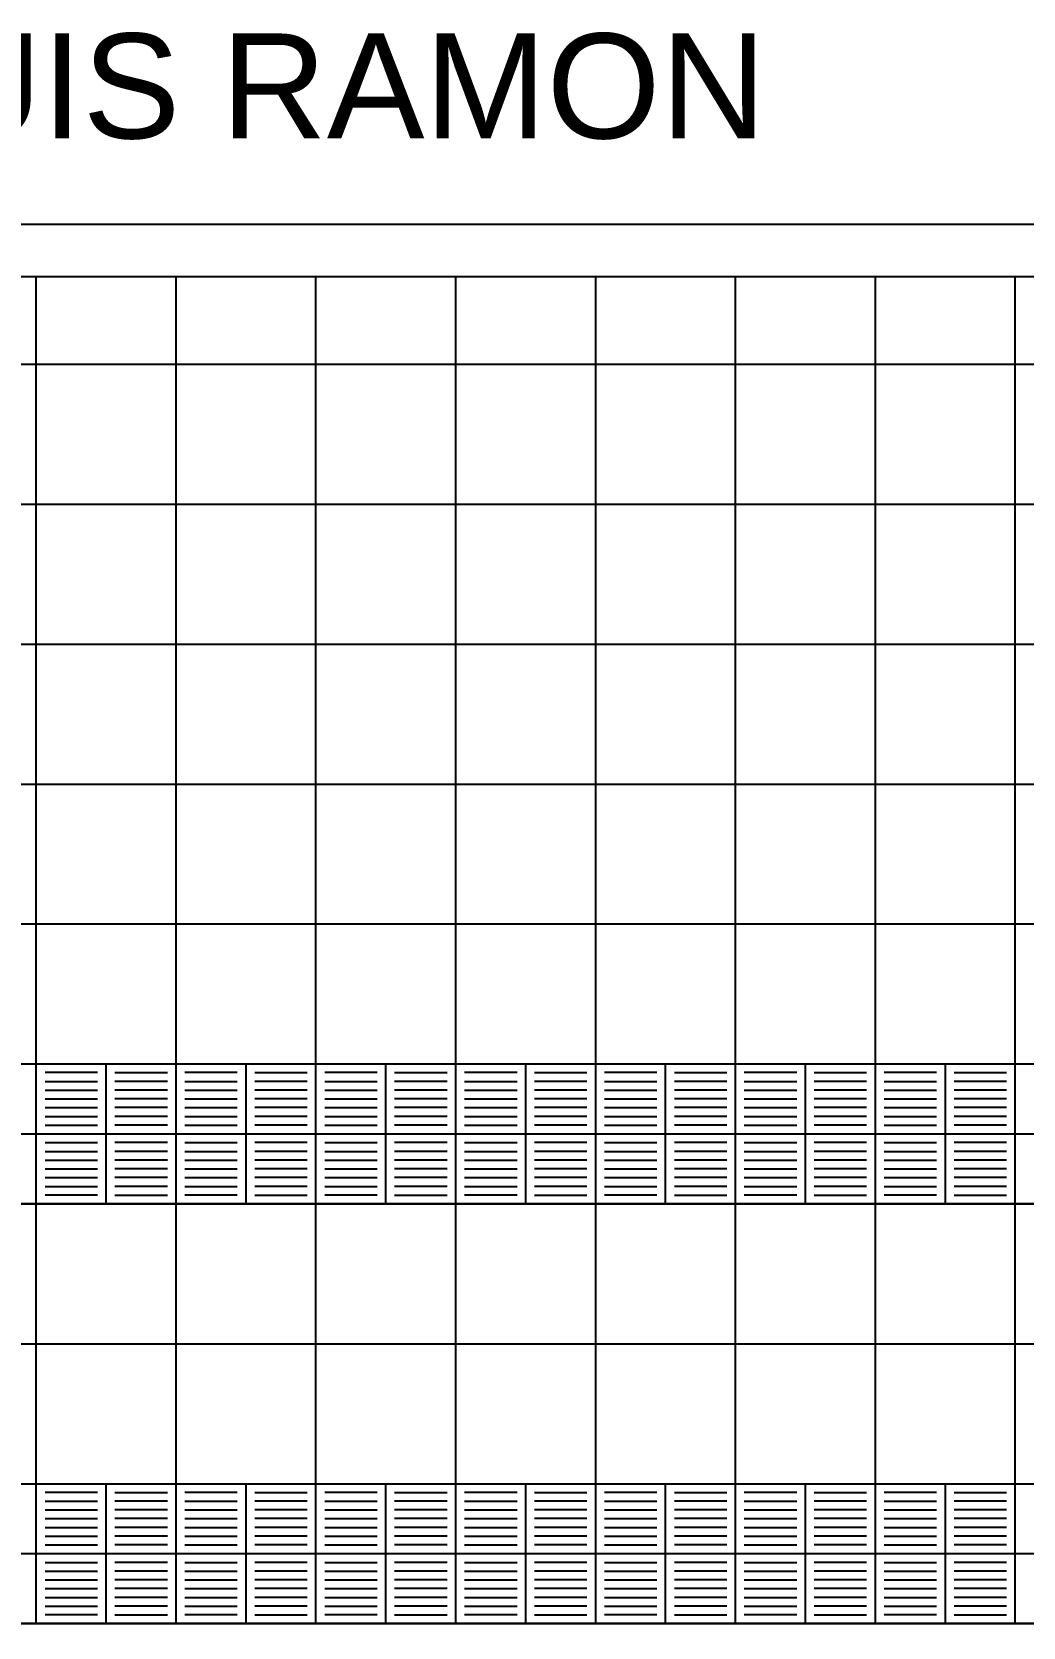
# Model space of a CAD drawing. Header units: inches. Extents: x -309 to 190, y -1585 to -1350.
# Drawn here: x -227.304 to -224.469, y -1375.298 to -1370.738 of the extents above; entities that cross this region are included whole.
import ezdxf
from ezdxf.lldxf.tags import DXFTag

# ---------------------------------------------------------------- set-up
doc = ezdxf.new("R2010")
doc.units = ezdxf.units.IN
doc.header["$MEASUREMENT"] = 0
doc.linetypes.add('CENTER2', pattern=[1.125, 0.75, -0.125, 0.125, -0.125])
doc.linetypes.add('HIDDEN', pattern=[0.375, 0.25, -0.125])
for name, color, linetype in [('CIEGOS', 9, 'CONTINUOUS'), ('DET', 9, 'CONTINUOUS'), ('lm', 9, 'HIDDEN'), ('NO VIDENTES', 9, 'CONTINUOUS'), ('PROY', 9, 'HIDDEN2'), ('TEXTVENT', 9, 'CONTINUOUS'), ('V2', 9, 'CONTINUOUS')]:
    doc.layers.add(name, color=color, linetype=linetype)
doc.styles.add('ARIAL', font='arial.ttf', dxfattribs={"height": 0.225})
tags = doc.linetypes.add('HIDDEN2', pattern=[0.1875, 0.125, -0.0625]).pattern_tags.tags
tags[6:7] = [DXFTag(74, 4), DXFTag(75, 0), DXFTag(340, '0'), DXFTag(46, 1.0), DXFTag(50, 0.0), DXFTag(44, 0.0), DXFTag(45, 0.0)]
tags[4:5] = [DXFTag(74, 4), DXFTag(75, 0), DXFTag(340, '0'), DXFTag(46, 1.0), DXFTag(50, 0.0), DXFTag(44, 0.0), DXFTag(45, 0.0)]

msp = doc.modelspace()

# ---------------------------------------------------------------- linework, layer by layer
at = {"layer": 'CIEGOS'}
for points in [[(-265.1546, -1373.6882), (-204.0052, -1373.6882)], [(-264.9889, -1374.0882), (-204.0644, -1374.0882)], [(-264.6575, -1374.8882), (-204.1827, -1374.8882)], [(-262.5318, -1375.2882), (-204.2418, -1375.2882)]]:
    msp.add_lwpolyline(points, dxfattribs=at)
at = {"layer": 'DET'}
for points in [[(-227.2918, -1375.2882), (-227.2918, -1371.4382)], [(-226.8918, -1375.2882), (-226.8918, -1371.4382)], [(-226.4918, -1375.2882), (-226.4918, -1371.4382)], [(-226.0918, -1375.2882), (-226.0918, -1371.4382)], [(-225.6918, -1375.2882), (-225.6918, -1371.4382)], [(-225.2918, -1375.2882), (-225.2918, -1371.4382)], [(-224.8918, -1375.2882), (-224.8918, -1371.4382)], [(-224.4918, -1375.2882), (-224.4918, -1371.4382)], [(-265.983, -1371.6882), (-203.7094, -1371.6882)], [(-228.4918, -1372.0882), (-211.6918, -1372.0882)], [(-265.6516, -1372.4882), (-203.8277, -1372.4882)], [(-265.486, -1372.8882), (-203.8883, -1372.8882)], [(-265.3203, -1373.2882), (-203.946, -1373.2882)], [(-227.0918, -1374.0882), (-227.0918, -1373.6882)], [(-226.6918, -1374.0882), (-226.6918, -1373.6882)], [(-226.2918, -1374.0882), (-226.2918, -1373.6882)], [(-225.8918, -1374.0882), (-225.8918, -1373.6882)], [(-225.4918, -1374.0882), (-225.4918, -1373.6882)], [(-225.0918, -1374.0882), (-225.0918, -1373.6882)], [(-224.6918, -1374.0882), (-224.6918, -1373.6882)], [(-265.0717, -1373.8882), (-204.0348, -1373.8882)], [(-264.8232, -1374.4882), (-204.1235, -1374.4882)], [(-227.0918, -1375.2882), (-227.0918, -1374.8882)], [(-226.6918, -1375.2882), (-226.6918, -1374.8882)], [(-226.2918, -1375.2882), (-226.2918, -1374.8882)], [(-225.8918, -1375.2882), (-225.8918, -1374.8882)], [(-225.4918, -1375.2882), (-225.4918, -1374.8882)], [(-225.0918, -1375.2882), (-225.0918, -1374.8882)], [(-224.6918, -1375.2882), (-224.6918, -1374.8882)], [(-264.5747, -1375.0882), (-204.2123, -1375.0882)]]:
    msp.add_lwpolyline(points, dxfattribs=at)
at = {"layer": 'lm', "linetype": 'CENTER2'}
msp.add_line((-268.7318, -1375.2882), (-201.8002, -1375.2882), dxfattribs=at)
msp.add_line((-268.7318, -1375.2882), (-201.8002, -1375.2882), dxfattribs=at)
at = {"layer": 'NO VIDENTES'}
for p, q in [((-227.1168, -1373.7132), (-227.2668, -1373.7132)), ((-227.0668, -1373.7132), (-226.9168, -1373.7132)), ((-226.7168, -1373.7132), (-226.8668, -1373.7132)), ((-226.6668, -1373.7132), (-226.5168, -1373.7132)), ((-226.3168, -1373.7132), (-226.4668, -1373.7132)), ((-226.2668, -1373.7132), (-226.1168, -1373.7132)), ((-225.9168, -1373.7132), (-226.0668, -1373.7132)), ((-225.8668, -1373.7132), (-225.7168, -1373.7132)), ((-225.5168, -1373.7132), (-225.6668, -1373.7132)), ((-225.4668, -1373.7132), (-225.3168, -1373.7132)), ((-225.1168, -1373.7132), (-225.2668, -1373.7132)), ((-225.0668, -1373.7132), (-224.9168, -1373.7132)), ((-224.7168, -1373.7132), (-224.8668, -1373.7132)), ((-224.6668, -1373.7132), (-224.5168, -1373.7132)), ((-227.2668, -1373.7382), (-227.1168, -1373.7382)), ((-227.2668, -1373.7632), (-227.1168, -1373.7632)), ((-226.9168, -1373.7382), (-227.0668, -1373.7382)), ((-226.9168, -1373.7632), (-227.0668, -1373.7632)), ((-226.8668, -1373.7382), (-226.7168, -1373.7382)), ((-226.8668, -1373.7632), (-226.7168, -1373.7632)), ((-226.5168, -1373.7382), (-226.6668, -1373.7382)), ((-226.5168, -1373.7632), (-226.6668, -1373.7632)), ((-226.4668, -1373.7382), (-226.3168, -1373.7382)), ((-226.4668, -1373.7632), (-226.3168, -1373.7632)), ((-226.1168, -1373.7382), (-226.2668, -1373.7382)), ((-226.1168, -1373.7632), (-226.2668, -1373.7632)), ((-226.0668, -1373.7382), (-225.9168, -1373.7382)), ((-226.0668, -1373.7632), (-225.9168, -1373.7632)), ((-225.7168, -1373.7382), (-225.8668, -1373.7382)), ((-225.7168, -1373.7632), (-225.8668, -1373.7632)), ((-225.6668, -1373.7382), (-225.5168, -1373.7382)), ((-225.6668, -1373.7632), (-225.5168, -1373.7632)), ((-225.3168, -1373.7382), (-225.4668, -1373.7382)), ((-225.3168, -1373.7632), (-225.4668, -1373.7632)), ((-225.2668, -1373.7382), (-225.1168, -1373.7382)), ((-225.2668, -1373.7632), (-225.1168, -1373.7632)), ((-224.9168, -1373.7382), (-225.0668, -1373.7382)), ((-224.9168, -1373.7632), (-225.0668, -1373.7632)), ((-224.8668, -1373.7382), (-224.7168, -1373.7382)), ((-224.8668, -1373.7632), (-224.7168, -1373.7632)), ((-224.5168, -1373.7382), (-224.6668, -1373.7382)), ((-224.5168, -1373.7632), (-224.6668, -1373.7632)), ((-227.2668, -1373.7882), (-227.1168, -1373.7882)), ((-227.2668, -1373.8132), (-227.1168, -1373.8132)), ((-226.9168, -1373.7882), (-227.0668, -1373.7882)), ((-226.9168, -1373.8132), (-227.0668, -1373.8132)), ((-226.8668, -1373.7882), (-226.7168, -1373.7882)), ((-226.8668, -1373.8132), (-226.7168, -1373.8132)), ((-226.5168, -1373.7882), (-226.6668, -1373.7882)), ((-226.5168, -1373.8132), (-226.6668, -1373.8132)), ((-226.4668, -1373.7882), (-226.3168, -1373.7882)), ((-226.4668, -1373.8132), (-226.3168, -1373.8132)), ((-226.1168, -1373.7882), (-226.2668, -1373.7882)), ((-226.1168, -1373.8132), (-226.2668, -1373.8132)), ((-226.0668, -1373.7882), (-225.9168, -1373.7882)), ((-226.0668, -1373.8132), (-225.9168, -1373.8132)), ((-225.7168, -1373.7882), (-225.8668, -1373.7882)), ((-225.7168, -1373.8132), (-225.8668, -1373.8132)), ((-225.6668, -1373.7882), (-225.5168, -1373.7882)), ((-225.6668, -1373.8132), (-225.5168, -1373.8132)), ((-225.3168, -1373.7882), (-225.4668, -1373.7882)), ((-225.3168, -1373.8132), (-225.4668, -1373.8132)), ((-225.2668, -1373.7882), (-225.1168, -1373.7882)), ((-225.2668, -1373.8132), (-225.1168, -1373.8132)), ((-224.9168, -1373.7882), (-225.0668, -1373.7882)), ((-224.9168, -1373.8132), (-225.0668, -1373.8132)), ((-224.8668, -1373.7882), (-224.7168, -1373.7882)), ((-224.8668, -1373.8132), (-224.7168, -1373.8132)), ((-224.5168, -1373.7882), (-224.6668, -1373.7882)), ((-224.5168, -1373.8132), (-224.6668, -1373.8132)), ((-227.2668, -1373.8382), (-227.1168, -1373.8382)), ((-227.2668, -1373.8632), (-227.1168, -1373.8632)), ((-226.9168, -1373.8382), (-227.0668, -1373.8382)), ((-226.9168, -1373.8632), (-227.0668, -1373.8632)), ((-226.8668, -1373.8382), (-226.7168, -1373.8382)), ((-226.8668, -1373.8632), (-226.7168, -1373.8632)), ((-226.5168, -1373.8382), (-226.6668, -1373.8382)), ((-226.5168, -1373.8632), (-226.6668, -1373.8632)), ((-226.4668, -1373.8382), (-226.3168, -1373.8382)), ((-226.4668, -1373.8632), (-226.3168, -1373.8632)), ((-226.1168, -1373.8382), (-226.2668, -1373.8382)), ((-226.1168, -1373.8632), (-226.2668, -1373.8632)), ((-226.0668, -1373.8382), (-225.9168, -1373.8382)), ((-226.0668, -1373.8632), (-225.9168, -1373.8632)), ((-225.7168, -1373.8382), (-225.8668, -1373.8382)), ((-225.7168, -1373.8632), (-225.8668, -1373.8632)), ((-225.6668, -1373.8382), (-225.5168, -1373.8382)), ((-225.6668, -1373.8632), (-225.5168, -1373.8632)), ((-225.3168, -1373.8382), (-225.4668, -1373.8382)), ((-225.3168, -1373.8632), (-225.4668, -1373.8632)), ((-225.2668, -1373.8382), (-225.1168, -1373.8382)), ((-225.2668, -1373.8632), (-225.1168, -1373.8632)), ((-224.9168, -1373.8382), (-225.0668, -1373.8382)), ((-224.9168, -1373.8632), (-225.0668, -1373.8632)), ((-224.8668, -1373.8382), (-224.7168, -1373.8382)), ((-224.8668, -1373.8632), (-224.7168, -1373.8632)), ((-224.5168, -1373.8382), (-224.6668, -1373.8382)), ((-224.5168, -1373.8632), (-224.6668, -1373.8632)), ((-227.2668, -1373.9132), (-227.1168, -1373.9132)), ((-226.9168, -1373.9132), (-227.0668, -1373.9132)), ((-226.8668, -1373.9132), (-226.7168, -1373.9132)), ((-226.5168, -1373.9132), (-226.6668, -1373.9132)), ((-226.4668, -1373.9132), (-226.3168, -1373.9132)), ((-226.1168, -1373.9132), (-226.2668, -1373.9132)), ((-226.0668, -1373.9132), (-225.9168, -1373.9132)), ((-225.7168, -1373.9132), (-225.8668, -1373.9132)), ((-225.6668, -1373.9132), (-225.5168, -1373.9132)), ((-225.3168, -1373.9132), (-225.4668, -1373.9132)), ((-225.2668, -1373.9132), (-225.1168, -1373.9132)), ((-224.9168, -1373.9132), (-225.0668, -1373.9132)), ((-224.8668, -1373.9132), (-224.7168, -1373.9132)), ((-224.5168, -1373.9132), (-224.6668, -1373.9132)), ((-227.2668, -1373.9382), (-227.1168, -1373.9382)), ((-226.9168, -1373.9382), (-227.0668, -1373.9382)), ((-226.8668, -1373.9382), (-226.7168, -1373.9382)), ((-226.5168, -1373.9382), (-226.6668, -1373.9382)), ((-226.4668, -1373.9382), (-226.3168, -1373.9382)), ((-226.1168, -1373.9382), (-226.2668, -1373.9382)), ((-226.0668, -1373.9382), (-225.9168, -1373.9382)), ((-225.7168, -1373.9382), (-225.8668, -1373.9382)), ((-225.6668, -1373.9382), (-225.5168, -1373.9382)), ((-225.3168, -1373.9382), (-225.4668, -1373.9382)), ((-225.2668, -1373.9382), (-225.1168, -1373.9382)), ((-224.9168, -1373.9382), (-225.0668, -1373.9382)), ((-224.8668, -1373.9382), (-224.7168, -1373.9382)), ((-224.5168, -1373.9382), (-224.6668, -1373.9382)), ((-227.2668, -1373.9632), (-227.1168, -1373.9632)), ((-227.2668, -1373.9882), (-227.1168, -1373.9882)), ((-226.9168, -1373.9632), (-227.0668, -1373.9632)), ((-226.9168, -1373.9882), (-227.0668, -1373.9882)), ((-226.8668, -1373.9632), (-226.7168, -1373.9632)), ((-226.8668, -1373.9882), (-226.7168, -1373.9882)), ((-226.5168, -1373.9632), (-226.6668, -1373.9632)), ((-226.5168, -1373.9882), (-226.6668, -1373.9882)), ((-226.4668, -1373.9632), (-226.3168, -1373.9632)), ((-226.4668, -1373.9882), (-226.3168, -1373.9882)), ((-226.1168, -1373.9632), (-226.2668, -1373.9632)), ((-226.1168, -1373.9882), (-226.2668, -1373.9882)), ((-226.0668, -1373.9632), (-225.9168, -1373.9632)), ((-226.0668, -1373.9882), (-225.9168, -1373.9882)), ((-225.7168, -1373.9632), (-225.8668, -1373.9632)), ((-225.7168, -1373.9882), (-225.8668, -1373.9882)), ((-225.6668, -1373.9632), (-225.5168, -1373.9632)), ((-225.6668, -1373.9882), (-225.5168, -1373.9882)), ((-225.3168, -1373.9632), (-225.4668, -1373.9632)), ((-225.3168, -1373.9882), (-225.4668, -1373.9882)), ((-225.2668, -1373.9632), (-225.1168, -1373.9632)), ((-225.2668, -1373.9882), (-225.1168, -1373.9882)), ((-224.9168, -1373.9632), (-225.0668, -1373.9632)), ((-224.9168, -1373.9882), (-225.0668, -1373.9882)), ((-224.8668, -1373.9632), (-224.7168, -1373.9632)), ((-224.8668, -1373.9882), (-224.7168, -1373.9882)), ((-224.5168, -1373.9632), (-224.6668, -1373.9632)), ((-224.5168, -1373.9882), (-224.6668, -1373.9882)), ((-227.2668, -1374.0132), (-227.1168, -1374.0132)), ((-227.2668, -1374.0382), (-227.1168, -1374.0382)), ((-226.9168, -1374.0132), (-227.0668, -1374.0132)), ((-226.9168, -1374.0382), (-227.0668, -1374.0382)), ((-226.8668, -1374.0132), (-226.7168, -1374.0132)), ((-226.8668, -1374.0382), (-226.7168, -1374.0382)), ((-226.5168, -1374.0132), (-226.6668, -1374.0132)), ((-226.5168, -1374.0382), (-226.6668, -1374.0382)), ((-226.4668, -1374.0132), (-226.3168, -1374.0132)), ((-226.4668, -1374.0382), (-226.3168, -1374.0382)), ((-226.1168, -1374.0132), (-226.2668, -1374.0132)), ((-226.1168, -1374.0382), (-226.2668, -1374.0382)), ((-226.0668, -1374.0132), (-225.9168, -1374.0132)), ((-226.0668, -1374.0382), (-225.9168, -1374.0382)), ((-225.7168, -1374.0132), (-225.8668, -1374.0132)), ((-225.7168, -1374.0382), (-225.8668, -1374.0382)), ((-225.6668, -1374.0132), (-225.5168, -1374.0132)), ((-225.6668, -1374.0382), (-225.5168, -1374.0382)), ((-225.3168, -1374.0132), (-225.4668, -1374.0132)), ((-225.3168, -1374.0382), (-225.4668, -1374.0382)), ((-225.2668, -1374.0132), (-225.1168, -1374.0132)), ((-225.2668, -1374.0382), (-225.1168, -1374.0382)), ((-224.9168, -1374.0132), (-225.0668, -1374.0132)), ((-224.9168, -1374.0382), (-225.0668, -1374.0382)), ((-224.8668, -1374.0132), (-224.7168, -1374.0132)), ((-224.8668, -1374.0382), (-224.7168, -1374.0382)), ((-224.5168, -1374.0132), (-224.6668, -1374.0132)), ((-224.5168, -1374.0382), (-224.6668, -1374.0382)), ((-227.1168, -1374.0632), (-227.2668, -1374.0632)), ((-227.0668, -1374.0632), (-226.9168, -1374.0632)), ((-226.7168, -1374.0632), (-226.8668, -1374.0632)), ((-226.6668, -1374.0632), (-226.5168, -1374.0632)), ((-226.3168, -1374.0632), (-226.4668, -1374.0632)), ((-226.2668, -1374.0632), (-226.1168, -1374.0632)), ((-225.9168, -1374.0632), (-226.0668, -1374.0632)), ((-225.8668, -1374.0632), (-225.7168, -1374.0632)), ((-225.5168, -1374.0632), (-225.6668, -1374.0632)), ((-225.4668, -1374.0632), (-225.3168, -1374.0632)), ((-225.1168, -1374.0632), (-225.2668, -1374.0632)), ((-225.0668, -1374.0632), (-224.9168, -1374.0632)), ((-224.7168, -1374.0632), (-224.8668, -1374.0632)), ((-224.6668, -1374.0632), (-224.5168, -1374.0632)), ((-227.1168, -1374.9132), (-227.2668, -1374.9132)), ((-227.0668, -1374.9132), (-226.9168, -1374.9132)), ((-226.7168, -1374.9132), (-226.8668, -1374.9132)), ((-226.6668, -1374.9132), (-226.5168, -1374.9132)), ((-226.3168, -1374.9132), (-226.4668, -1374.9132)), ((-226.2668, -1374.9132), (-226.1168, -1374.9132)), ((-225.9168, -1374.9132), (-226.0668, -1374.9132)), ((-225.8668, -1374.9132), (-225.7168, -1374.9132)), ((-225.5168, -1374.9132), (-225.6668, -1374.9132)), ((-225.4668, -1374.9132), (-225.3168, -1374.9132)), ((-225.1168, -1374.9132), (-225.2668, -1374.9132)), ((-225.0668, -1374.9132), (-224.9168, -1374.9132)), ((-224.7168, -1374.9132), (-224.8668, -1374.9132)), ((-224.6668, -1374.9132), (-224.5168, -1374.9132)), ((-227.2668, -1374.9382), (-227.1168, -1374.9382)), ((-226.9168, -1374.9382), (-227.0668, -1374.9382)), ((-226.8668, -1374.9382), (-226.7168, -1374.9382)), ((-226.5168, -1374.9382), (-226.6668, -1374.9382)), ((-226.4668, -1374.9382), (-226.3168, -1374.9382)), ((-226.1168, -1374.9382), (-226.2668, -1374.9382)), ((-226.0668, -1374.9382), (-225.9168, -1374.9382)), ((-225.7168, -1374.9382), (-225.8668, -1374.9382)), ((-225.6668, -1374.9382), (-225.5168, -1374.9382)), ((-225.3168, -1374.9382), (-225.4668, -1374.9382)), ((-225.2668, -1374.9382), (-225.1168, -1374.9382)), ((-224.9168, -1374.9382), (-225.0668, -1374.9382)), ((-224.8668, -1374.9382), (-224.7168, -1374.9382)), ((-224.5168, -1374.9382), (-224.6668, -1374.9382)), ((-227.2668, -1374.9632), (-227.1168, -1374.9632)), ((-227.2668, -1374.9882), (-227.1168, -1374.9882)), ((-226.9168, -1374.9632), (-227.0668, -1374.9632)), ((-226.9168, -1374.9882), (-227.0668, -1374.9882)), ((-226.8668, -1374.9632), (-226.7168, -1374.9632)), ((-226.8668, -1374.9882), (-226.7168, -1374.9882)), ((-226.5168, -1374.9632), (-226.6668, -1374.9632)), ((-226.5168, -1374.9882), (-226.6668, -1374.9882)), ((-226.4668, -1374.9632), (-226.3168, -1374.9632)), ((-226.4668, -1374.9882), (-226.3168, -1374.9882)), ((-226.1168, -1374.9632), (-226.2668, -1374.9632)), ((-226.1168, -1374.9882), (-226.2668, -1374.9882)), ((-226.0668, -1374.9632), (-225.9168, -1374.9632)), ((-226.0668, -1374.9882), (-225.9168, -1374.9882)), ((-225.7168, -1374.9632), (-225.8668, -1374.9632)), ((-225.7168, -1374.9882), (-225.8668, -1374.9882)), ((-225.6668, -1374.9632), (-225.5168, -1374.9632)), ((-225.6668, -1374.9882), (-225.5168, -1374.9882)), ((-225.3168, -1374.9632), (-225.4668, -1374.9632)), ((-225.3168, -1374.9882), (-225.4668, -1374.9882)), ((-225.2668, -1374.9632), (-225.1168, -1374.9632)), ((-225.2668, -1374.9882), (-225.1168, -1374.9882)), ((-224.9168, -1374.9632), (-225.0668, -1374.9632)), ((-224.9168, -1374.9882), (-225.0668, -1374.9882)), ((-224.8668, -1374.9632), (-224.7168, -1374.9632)), ((-224.8668, -1374.9882), (-224.7168, -1374.9882)), ((-224.5168, -1374.9632), (-224.6668, -1374.9632)), ((-224.5168, -1374.9882), (-224.6668, -1374.9882)), ((-227.2668, -1375.0132), (-227.1168, -1375.0132)), ((-227.2668, -1375.0382), (-227.1168, -1375.0382)), ((-226.9168, -1375.0132), (-227.0668, -1375.0132)), ((-226.9168, -1375.0382), (-227.0668, -1375.0382)), ((-226.8668, -1375.0132), (-226.7168, -1375.0132)), ((-226.8668, -1375.0382), (-226.7168, -1375.0382)), ((-226.5168, -1375.0132), (-226.6668, -1375.0132)), ((-226.5168, -1375.0382), (-226.6668, -1375.0382)), ((-226.4668, -1375.0132), (-226.3168, -1375.0132)), ((-226.4668, -1375.0382), (-226.3168, -1375.0382)), ((-226.1168, -1375.0132), (-226.2668, -1375.0132)), ((-226.1168, -1375.0382), (-226.2668, -1375.0382)), ((-226.0668, -1375.0132), (-225.9168, -1375.0132)), ((-226.0668, -1375.0382), (-225.9168, -1375.0382)), ((-225.7168, -1375.0132), (-225.8668, -1375.0132)), ((-225.7168, -1375.0382), (-225.8668, -1375.0382)), ((-225.6668, -1375.0132), (-225.5168, -1375.0132)), ((-225.6668, -1375.0382), (-225.5168, -1375.0382)), ((-225.3168, -1375.0132), (-225.4668, -1375.0132)), ((-225.3168, -1375.0382), (-225.4668, -1375.0382)), ((-225.2668, -1375.0132), (-225.1168, -1375.0132)), ((-225.2668, -1375.0382), (-225.1168, -1375.0382)), ((-224.9168, -1375.0132), (-225.0668, -1375.0132)), ((-224.9168, -1375.0382), (-225.0668, -1375.0382)), ((-224.8668, -1375.0132), (-224.7168, -1375.0132)), ((-224.8668, -1375.0382), (-224.7168, -1375.0382)), ((-224.5168, -1375.0132), (-224.6668, -1375.0132)), ((-224.5168, -1375.0382), (-224.6668, -1375.0382)), ((-227.2668, -1375.0632), (-227.1168, -1375.0632)), ((-226.9168, -1375.0632), (-227.0668, -1375.0632)), ((-226.8668, -1375.0632), (-226.7168, -1375.0632)), ((-226.5168, -1375.0632), (-226.6668, -1375.0632)), ((-226.4668, -1375.0632), (-226.3168, -1375.0632)), ((-226.1168, -1375.0632), (-226.2668, -1375.0632)), ((-226.0668, -1375.0632), (-225.9168, -1375.0632)), ((-225.7168, -1375.0632), (-225.8668, -1375.0632)), ((-225.6668, -1375.0632), (-225.5168, -1375.0632)), ((-225.3168, -1375.0632), (-225.4668, -1375.0632)), ((-225.2668, -1375.0632), (-225.1168, -1375.0632)), ((-224.9168, -1375.0632), (-225.0668, -1375.0632)), ((-224.8668, -1375.0632), (-224.7168, -1375.0632)), ((-224.5168, -1375.0632), (-224.6668, -1375.0632)), ((-227.2668, -1375.1132), (-227.1168, -1375.1132)), ((-227.2668, -1375.1382), (-227.1168, -1375.1382)), ((-226.9168, -1375.1132), (-227.0668, -1375.1132)), ((-226.9168, -1375.1382), (-227.0668, -1375.1382)), ((-226.8668, -1375.1132), (-226.7168, -1375.1132)), ((-226.8668, -1375.1382), (-226.7168, -1375.1382)), ((-226.5168, -1375.1132), (-226.6668, -1375.1132)), ((-226.5168, -1375.1382), (-226.6668, -1375.1382)), ((-226.4668, -1375.1132), (-226.3168, -1375.1132)), ((-226.4668, -1375.1382), (-226.3168, -1375.1382)), ((-226.1168, -1375.1132), (-226.2668, -1375.1132)), ((-226.1168, -1375.1382), (-226.2668, -1375.1382)), ((-226.0668, -1375.1132), (-225.9168, -1375.1132)), ((-226.0668, -1375.1382), (-225.9168, -1375.1382)), ((-225.7168, -1375.1132), (-225.8668, -1375.1132)), ((-225.7168, -1375.1382), (-225.8668, -1375.1382)), ((-225.6668, -1375.1132), (-225.5168, -1375.1132)), ((-225.6668, -1375.1382), (-225.5168, -1375.1382)), ((-225.3168, -1375.1132), (-225.4668, -1375.1132)), ((-225.3168, -1375.1382), (-225.4668, -1375.1382)), ((-225.2668, -1375.1132), (-225.1168, -1375.1132)), ((-225.2668, -1375.1382), (-225.1168, -1375.1382)), ((-224.9168, -1375.1132), (-225.0668, -1375.1132)), ((-224.9168, -1375.1382), (-225.0668, -1375.1382)), ((-224.8668, -1375.1132), (-224.7168, -1375.1132)), ((-224.8668, -1375.1382), (-224.7168, -1375.1382)), ((-224.5168, -1375.1132), (-224.6668, -1375.1132)), ((-224.5168, -1375.1382), (-224.6668, -1375.1382)), ((-227.2668, -1375.1632), (-227.1168, -1375.1632)), ((-227.2668, -1375.1882), (-227.1168, -1375.1882)), ((-226.9168, -1375.1632), (-227.0668, -1375.1632)), ((-226.9168, -1375.1882), (-227.0668, -1375.1882)), ((-226.8668, -1375.1632), (-226.7168, -1375.1632)), ((-226.8668, -1375.1882), (-226.7168, -1375.1882)), ((-226.5168, -1375.1632), (-226.6668, -1375.1632)), ((-226.5168, -1375.1882), (-226.6668, -1375.1882)), ((-226.4668, -1375.1632), (-226.3168, -1375.1632)), ((-226.4668, -1375.1882), (-226.3168, -1375.1882)), ((-226.1168, -1375.1632), (-226.2668, -1375.1632)), ((-226.1168, -1375.1882), (-226.2668, -1375.1882)), ((-226.0668, -1375.1632), (-225.9168, -1375.1632)), ((-226.0668, -1375.1882), (-225.9168, -1375.1882)), ((-225.7168, -1375.1632), (-225.8668, -1375.1632)), ((-225.7168, -1375.1882), (-225.8668, -1375.1882)), ((-225.6668, -1375.1632), (-225.5168, -1375.1632)), ((-225.6668, -1375.1882), (-225.5168, -1375.1882)), ((-225.3168, -1375.1632), (-225.4668, -1375.1632)), ((-225.3168, -1375.1882), (-225.4668, -1375.1882)), ((-225.2668, -1375.1632), (-225.1168, -1375.1632)), ((-225.2668, -1375.1882), (-225.1168, -1375.1882)), ((-224.9168, -1375.1632), (-225.0668, -1375.1632)), ((-224.9168, -1375.1882), (-225.0668, -1375.1882)), ((-224.8668, -1375.1632), (-224.7168, -1375.1632)), ((-224.8668, -1375.1882), (-224.7168, -1375.1882)), ((-224.5168, -1375.1632), (-224.6668, -1375.1632)), ((-224.5168, -1375.1882), (-224.6668, -1375.1882)), ((-227.2668, -1375.2132), (-227.1168, -1375.2132)), ((-226.9168, -1375.2132), (-227.0668, -1375.2132)), ((-226.8668, -1375.2132), (-226.7168, -1375.2132)), ((-226.5168, -1375.2132), (-226.6668, -1375.2132)), ((-226.4668, -1375.2132), (-226.3168, -1375.2132)), ((-226.1168, -1375.2132), (-226.2668, -1375.2132)), ((-226.0668, -1375.2132), (-225.9168, -1375.2132)), ((-225.7168, -1375.2132), (-225.8668, -1375.2132)), ((-225.6668, -1375.2132), (-225.5168, -1375.2132)), ((-225.3168, -1375.2132), (-225.4668, -1375.2132)), ((-225.2668, -1375.2132), (-225.1168, -1375.2132)), ((-224.9168, -1375.2132), (-225.0668, -1375.2132)), ((-224.8668, -1375.2132), (-224.7168, -1375.2132)), ((-224.5168, -1375.2132), (-224.6668, -1375.2132)), ((-227.2668, -1375.2382), (-227.1168, -1375.2382)), ((-227.1168, -1375.2632), (-227.2668, -1375.2632)), ((-226.9168, -1375.2382), (-227.0668, -1375.2382)), ((-227.0668, -1375.2632), (-226.9168, -1375.2632)), ((-226.8668, -1375.2382), (-226.7168, -1375.2382)), ((-226.7168, -1375.2632), (-226.8668, -1375.2632)), ((-226.5168, -1375.2382), (-226.6668, -1375.2382)), ((-226.6668, -1375.2632), (-226.5168, -1375.2632)), ((-226.4668, -1375.2382), (-226.3168, -1375.2382)), ((-226.3168, -1375.2632), (-226.4668, -1375.2632)), ((-226.1168, -1375.2382), (-226.2668, -1375.2382)), ((-226.2668, -1375.2632), (-226.1168, -1375.2632)), ((-226.0668, -1375.2382), (-225.9168, -1375.2382)), ((-225.9168, -1375.2632), (-226.0668, -1375.2632)), ((-225.7168, -1375.2382), (-225.8668, -1375.2382)), ((-225.8668, -1375.2632), (-225.7168, -1375.2632)), ((-225.6668, -1375.2382), (-225.5168, -1375.2382)), ((-225.5168, -1375.2632), (-225.6668, -1375.2632)), ((-225.3168, -1375.2382), (-225.4668, -1375.2382)), ((-225.4668, -1375.2632), (-225.3168, -1375.2632)), ((-225.2668, -1375.2382), (-225.1168, -1375.2382)), ((-225.1168, -1375.2632), (-225.2668, -1375.2632)), ((-224.9168, -1375.2382), (-225.0668, -1375.2382)), ((-225.0668, -1375.2632), (-224.9168, -1375.2632)), ((-224.8668, -1375.2382), (-224.7168, -1375.2382)), ((-224.7168, -1375.2632), (-224.8668, -1375.2632)), ((-224.5168, -1375.2382), (-224.6668, -1375.2382)), ((-224.6668, -1375.2632), (-224.5168, -1375.2632))]:
    msp.add_line(p, q, dxfattribs=at)
at = {"layer": 'PROY'}
for p, q in [((-216.3618, -1374.0882), (-256.3277, -1374.0882)), ((-211.7018, -1375.2882), (-262.5318, -1375.2882))]:
    msp.add_line(p, q, dxfattribs=at)
at = {"layer": 'V2'}
for points in [[(-272.7318, -1415.4082, 0.414214), (-264.7318, -1423.4082), (-172.7318, -1423.4082, 0.414214), (-164.7318, -1415.4082), (-164.7318, -1390.4819, 0.330583), (-171.8369, -1380.9101), (-202.5175, -1371.6307, 0.073558), (-204.8335, -1371.2882), (-264.7318, -1371.2882, 0.414214), (-272.7318, -1379.2882)], [(-272.5818, -1415.4082, 0.414214), (-264.7318, -1423.2582), (-172.7318, -1423.2582, 0.414214), (-164.8818, -1415.4082), (-164.8818, -1390.4819, 0.330583), (-171.8803, -1381.0537), (-202.5609, -1371.7743, 0.073558), (-204.8335, -1371.4382), (-264.7318, -1371.4382, 0.414214), (-272.5818, -1379.2882)]]:
    msp.add_lwpolyline(points, format="xyb", close=True, dxfattribs=at)

# ---------------------------------------------------------------- texts
at = {"layer": 'TEXTVENT', "insert": (-230.0937, -1370.7425), "char_height": 0.3, "width": 22.055144, "attachment_point": 1, "style": 'ARIAL'}
msp.add_mtext('CALLE DR. LUIS RAMON', dxfattribs=at)

doc.saveas('drawing.dxf')
